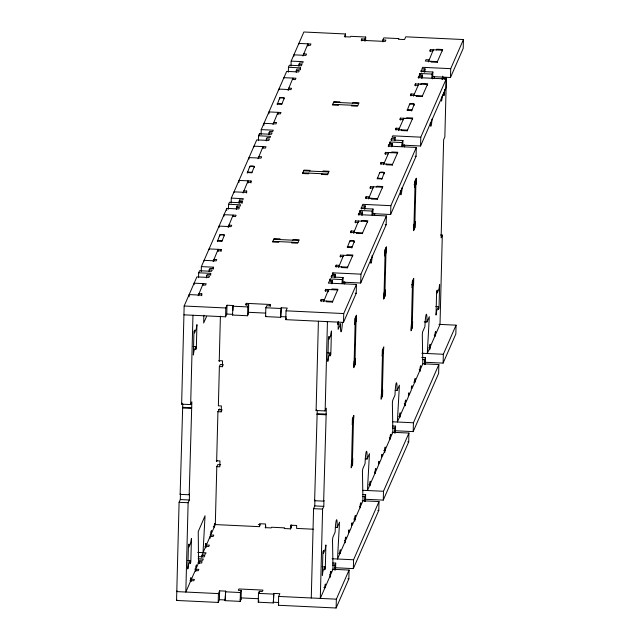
<?xml version="1.0" encoding="UTF-8"?>
<svg xmlns="http://www.w3.org/2000/svg" width="640" height="640" viewBox="0 0 640 640"><rect width="100%" height="100%" fill="white"/><g stroke="black" fill="none" stroke-linecap="round" stroke-linejoin="round"><path stroke-width="0.96" d="M332.264 569.256L349.08 570.056L348.848 578.888L336.128 608L278.424 605.272L278.656 596.44L279.848 593.696L273.832 593.416L273.304 602.928L258.248 602.216L258.472 593.384L259.376 591.328L262.384 591.472L262.984 590.104L238.896 588.96L238.296 590.336L241.312 590.48L241.08 599.312L240.184 601.368L225.128 600.656L225.656 591.136L219.64 590.848L219.408 599.68L218.208 602.424L176.56 600.456L179.096 502.304L180.296 499.56L180.448 493.672L180.144 494.36L189.176 494.784L189.48 494.104L189.328 499.992L188.128 502.728L185.824 592.048L190.216 582L190.888 577.688L190.792 581.368M189.176 494.784L191.856 401.84L190.664 404.584L181.632 404.152L184.16 306.008L196.88 276.888L208.92 277.464L209.52 276.088L206.512 275.952L206.456 277.912M180.144 494.36L182.76 403.992M189.088 296.8L189.152 294.584L201.192 295.16L201.792 293.784L198.776 293.648L198.728 295.608M190.664 404.584L192.968 315.264M194.096 284.64L194.136 283.168L206.176 283.744L205.584 285.112L202.568 284.968M190.296 560.568L190.224 563.512L190.816 562.144L191.424 538.584L190.752 542.904L188.96 547.008L189.032 544.064L188.432 545.432L187.824 568.992L188.504 564.68L190.296 560.568L187.584 560.44M195.816 346.6L195.744 349.544L196.336 348.176L196.944 324.624L196.272 328.936L194.48 333.048L194.552 330.104L193.952 331.472L193.344 355.024L194.024 350.712L195.816 346.6L193.104 346.472M198.552 277.688L198.672 272.784L199.576 270.728L211.616 271.296L212.216 269.928L209.208 269.784L209.152 271.744M198.16 295.752L203.168 283.6L203.128 285.072M191.36 581.224L191.408 579.256L195.2 570.584L198.208 570.728L198.808 569.352L194.672 569.16M201.24 271.528L201.368 266.616L226.808 208.392L238.848 208.96L239.448 207.592L236.44 207.448L236.384 209.408M201.736 295.752L201.792 293.784M195.744 571.424L195.872 566.272L196.472 564.896L196.4 567.84L198.544 562.936L198.24 531.56L205.048 515.808L203.032 552.656L205.176 547.752L205.848 543.432L205.736 547.848M204.096 261.072L204.112 260.336L216.152 260.904L216.752 259.536L213.744 259.392L213.696 261.36M199.088 563.528L199.736 560.192L202.752 560.336L203.352 558.968L198.08 558.72M209.08 249.656L209.104 248.92L221.144 249.488L221.096 251.456M201.784 557.36L202.432 554.032L205.448 554.168L206.04 552.8L197.76 552.408M202.384 555.992L202.432 554.032M210.664 275.312L210.72 273.352L198.672 272.784M213.128 261.504L218.136 249.344L218.072 251.56M213.36 269.152L213.408 267.184L201.368 266.616M206.32 546.976L206.376 545.008L210.168 536.336L213.176 536.472L213.776 535.104L210.008 534.928M217.328 241.672L219.848 234.864A2.272 0.52 1.5 0 1 222.336 234.456A2.272 0.52 1.5 0 1 224.368 235.08L224.352 235.816M210.112 538.296L210.168 536.336M210.728 536.432L210.84 532.016L211.44 530.648L211.36 533.592L213.904 527.768L214.584 523.456L214.488 527.136M219.04 227.56L219.08 226.088L231.12 226.656L231.72 225.288L228.704 225.144L228.656 227.104M219.824 235.968L219.848 234.864L224.368 235.08L221.856 241.52M220.4 316.2L219.232 361.352L219.528 360.664M220.704 464.752L217.696 464.608L216.8 466.664L215.304 524.576L259.456 526.664L260.36 524.608L258.392 524.512M223.288 364.64L220.28 364.496L219.376 366.552L218.368 405.816L221.376 405.952L221.224 411.84L217.52 411.672M224.024 216.144L224.064 214.672L236.104 215.24L235.512 216.608L232.496 216.464M219.376 366.552L222.392 366.696L222.544 360.808L218.84 360.632M226.76 210.352L226.808 208.392M218.208 602.424L218.44 593.592L219.64 590.848M183.936 314.84L225.584 316.808L225.808 307.976L227.008 305.232L233.024 305.52L232.904 310.424M228.088 227.248L233.096 215.096L233.056 216.568M228.48 209.184L228.6 204.28L229.504 202.224L241.544 202.792L242.144 201.424L239.128 201.28L239.08 203.248M225.584 316.808L226.776 314.064L227.008 305.232M231.168 203.024L231.296 198.112L256.736 139.888L268.776 140.456L269.376 139.088L266.368 138.944L266.312 140.912M234.024 192.576L234.04 191.84L246.08 192.408L246.68 191.032L243.672 190.896M225.128 600.656L225.656 591.136M270.304 306.448L270.352 304.488L246.264 303.352L245.672 304.72L248.68 304.864L248.448 313.696L247.552 315.752L232.496 315.04L233.024 305.52M236.984 208.04L237.04 206.08L240.048 206.224L240.648 204.848L228.6 204.28M238.976 182.384L239.024 180.416L251.072 180.992L251.016 182.952M239.656 202.856L239.728 199.912L242.744 200.056L243.336 198.688L231.296 198.112M242.088 203.392L242.144 201.424M243.056 193L248.056 180.848L248 183.056M246.632 193L246.68 191.032M247.256 173.176L249.776 166.36A2.272 0.52 1.5 0 1 252.264 165.952A2.272 0.52 1.5 0 1 254.296 166.576L254.272 167.312M248.968 159.056L249 157.584L261.048 158.152L261.648 156.784L258.632 156.64L258.584 158.608M246.216 305.312L246.264 303.352M249.752 167.464L249.776 166.36L254.296 166.576L251.784 173.016M240.184 601.368L240.408 592.528L241.312 590.48M247.552 315.752L247.784 306.92L248.68 304.864M253.976 146.904L253.992 146.168L266.032 146.736L265.432 148.112L262.424 147.968M258.016 158.752L263.024 146.592L262.984 148.072M258.4 140.688L258.528 135.776L259.432 133.728L271.472 134.296L272.072 132.92L269.056 132.784L269.008 134.744M259.376 135.688L259.432 133.728M261.096 134.52L261.224 129.616L286.664 71.392L298.704 71.96L299.304 70.584L296.296 70.448L296.24 72.408M263.92 125.296L263.968 123.336L276.008 123.904L276.608 122.536L273.6 122.392M268.904 113.88L268.952 111.92L281 112.488L280.4 113.856L277.392 113.712M259.456 526.664L259.536 523.72L265.56 524L265.456 527.928M382.808 41.896L382.864 39.928L383.76 37.872L398.816 38.584L398.512 39.272L404.536 39.56L405.728 36.816L463.44 39.544L450.72 68.656L422.616 67.328L422.016 68.704L425.032 68.84L424.432 70.216L421.424 70.072L420.824 71.44L432.864 72.008L431.968 74.064L419.928 73.496L419.328 74.864L422.336 75.008L421.736 76.376L418.728 76.24L418.128 77.608L446.224 78.936L420.792 137.16L392.688 135.832L392.088 137.2L395.104 137.344L394.504 138.712L391.496 138.576L390.896 139.944L402.936 140.512L402.04 142.568L390 142L389.4 143.368L392.408 143.512L391.808 144.88L388.8 144.736L388.2 146.104L416.304 147.44L390.864 205.664L362.76 204.336L362.168 205.704L365.176 205.848L364.576 207.216L361.568 207.072L360.968 208.44L373.008 209.016L372.112 211.064L360.072 210.496L359.472 211.872L362.48 212.008L361.88 213.384L358.872 213.24L358.272 214.608L386.376 215.936L360.936 274.16L332.832 272.832L332.24 274.208L335.248 274.344L334.648 275.72L331.64 275.576L331.04 276.944L343.08 277.512L342.184 279.568L330.144 279L329.544 280.368L332.552 280.512L331.952 281.88L328.944 281.736L328.344 283.112L356.448 284.44L356.216 293.272L343.496 322.384L285.792 319.656L286.024 310.824L287.216 308.08L281.2 307.8L280.672 317.32L265.616 316.608L265.848 307.768L266.744 305.712L269.752 305.856L270.352 304.488M259.32 593.296L259.376 591.328M272.984 124.496L277.984 112.344L277.928 114.552M277.184 104.672L279.704 97.864A2.272 0.52 1.5 0 1 282.192 97.456A2.272 0.52 1.5 0 1 284.224 98.072L284.2 98.808M278.912 89.824L278.928 89.088L290.976 89.656L291.576 88.28L288.56 88.144L288.512 90.104M279.68 98.968L279.704 97.864L284.224 98.072L281.712 104.52M283.904 78.4L283.92 77.664L295.96 78.24L295.36 79.608L292.352 79.464M273.304 602.928L273.832 593.416M280.672 317.32L281.2 307.8M287.944 90.248L292.952 78.096L292.912 79.568M288.328 72.184L288.456 67.28L289.352 65.224L301.4 65.792L302 64.424L298.984 64.28L298.936 66.24M291.024 66.024L291.152 61.112L303.872 32L345.52 33.968L345.44 36.912M293.856 56.304L293.896 54.832L305.936 55.4L306.536 54.032L303.528 53.888M298.864 44.152L298.88 43.416L310.928 43.984L310.328 45.36L307.32 45.216M300.448 69.808L300.504 67.848L288.456 67.28M290.544 529.112L290.648 525.192L296.664 525.472L296.592 528.416L313.272 529.208M302.904 56L307.912 43.848L307.856 46.056M291.416 528.04L291.496 525.096M311.272 597.976L313.576 508.664L314.768 505.92L314.92 500.032L314.624 500.72L323.656 501.144L323.952 500.464L323.8 506.352L322.608 509.088L320.304 598.408L324.688 588.36L325.368 584.048L325.272 587.728M323.656 501.144L326.336 408.2L325.136 410.944L316.104 410.512L318.408 321.2M314.624 500.72L317.224 410.72M321.16 301.4L321.216 299.432L324.224 299.576M323.608 301.688L328.616 289.528L337.648 289.96L337.624 290.696M325.552 291.352L325.6 289.392L328.616 289.528L328.56 291.736M325.136 410.944L327.44 321.624L324.84 321.504M330.088 280.96L330.144 279M331.584 277.536L331.64 275.576M331.904 283.848L331.952 281.88M324.776 566.928L324.696 569.872L325.296 568.504L325.904 544.944L325.232 549.264L323.432 553.368L323.512 550.424L322.912 551.8L322.304 575.352L322.976 571.04L324.776 566.928L322.064 566.8M330.296 352.96L330.216 355.904L330.816 354.536L331.424 330.984L330.752 335.296L328.952 339.408L329.032 336.464L328.432 337.832L327.824 361.384L328.496 357.072L330.296 352.96L327.584 352.832M332.48 283.456L332.552 280.512M332.784 274.8L332.832 272.832M332.64 302.112L332.656 301.376L320.616 300.808L321.216 299.432M334.6 277.68L334.648 275.72M335.168 277.288L335.248 274.344M336.128 267.152L336.176 265.184L339.184 265.328M330.24 577.048L330.352 572.632L330.952 571.256L330.872 574.2L333.016 569.296L332.512 539.976L332.832 537.408L335.152 532.088A10.088 0.912 -87.3 0 1 336.4 519.992A10.088 0.912 -87.3 0 1 337.152 527.52L335.344 527.432M330.528 576.848L330.576 574.888L329.448 574.832M338.568 267.432L343.576 255.28L352.608 255.712L352.592 256.448M340.512 257.104L340.568 255.136L343.576 255.28L343.56 256.016M334.688 570.088L334.816 565.184L335.712 563.128L332.704 562.984M342.08 283.496L342.184 279.568M335.536 570L335.712 563.128M342.928 283.4L343.08 277.512M336.128 608L336.36 599.168L349.08 570.056M343.496 322.384L343.728 313.552L356.448 284.44M347.296 247.456L349.808 241.008A2.272 0.52 0.8 0 1 352.4 240.608A2.272 0.52 0.8 0 1 354.312 241.224L354.296 242.328M340.232 553.472L340.328 549.792L339.656 554.112L337.512 559.016L339.52 522.168L337.152 527.52M347.6 267.864L347.624 267.128L335.576 266.552L336.176 265.184M349.792 241.744L349.808 241.008L354.328 241.224L351.808 248.04M351.088 232.896L351.144 230.936L354.152 231.08L354.104 233.04M345.2 542.792L345.312 538.376L345.912 537.008L345.84 539.952L348.384 534.128L349.056 529.816L348.984 532.76L351.472 527.048L351.552 524.104L352.152 522.736L352.072 525.68L354.616 519.856L355.288 515.544L355.2 519.224M353.536 233.184L358.544 221.032L367.576 221.456L367.552 222.192M355.48 222.848L355.528 220.888L358.544 221.032L358.504 222.504M361.736 40.896L361.784 38.936L364.8 39.08L365.696 37.024L350.64 36.312L350.344 36.992L344.32 36.712L345.52 33.968M351.424 467.136L352.688 418.064M354.008 367.024L355.272 317.952M352.32 465.08L353.592 416.008M354.904 364.968L356.168 315.896M358.824 215.2L358.872 213.24M360.016 212.464L360.072 210.496M364.744 41.04L364.8 39.08M365.592 40.944L365.696 37.024M361.512 209.04L361.568 207.072M361.832 215.344L361.88 213.384M335.024 567.744L353.336 568.608L353.568 559.776L379 501.552L362.192 500.76M342.392 282.128L360.704 283L360.936 274.16M362.408 214.952L362.48 212.008M354.864 521.136L354.92 519.176L360.504 506.384L359.376 506.336M362.568 233.608L362.584 232.872L350.544 232.304L351.144 230.936M364.528 209.176L364.576 207.216M365.096 208.792L365.176 205.848M366.056 198.648L366.104 196.68L369.112 196.824M360.184 507.808L360.28 504.128L360.88 502.76L360.8 505.704L362.944 500.792L362.44 471.48L362.76 468.904L365.08 463.584A10.088 0.912 -87.3 0 1 366.328 451.488A10.088 0.912 -87.3 0 1 367.072 459.016L365.272 458.936M368.496 198.936L373.504 186.776L382.536 187.208L382.52 187.944M370.44 188.6L370.496 186.64L373.504 186.776L373.488 187.512M364.616 501.592L364.744 496.68L365.64 494.624L362.632 494.488M372.008 214.992L372.112 211.064M365.464 501.496L365.64 494.624M372.856 214.904L373.008 209.016M377.224 178.952L379.736 172.512L384.256 172.72L384.224 173.824M370.144 485.712L370.256 481.296L369.584 485.608L367.44 490.52L369.448 453.664L367.072 459.016M377.528 199.36L377.552 198.624L365.504 198.056L366.104 196.68M379.72 173.248L379.736 172.512M381.016 164.4L381.072 162.432L384.08 162.576M381.736 179.536L384.096 173.08M375.152 473.56L375.24 469.88L375.84 468.504L375.768 471.448L378.312 465.632L378.984 461.312L378.912 464.256L381.4 458.552L381.48 455.608L382.08 454.24L382 457.184L384.544 451.36L385.216 447.04L385.128 450.72M383.464 164.68L388.848 152.544M385.408 154.352L385.456 152.384L397.504 152.96L397.48 153.696M381.352 398.632L382.616 349.56M383.936 298.52L385.2 249.448M353.336 568.608L378.776 510.384L379 501.552M360.704 283L386.144 224.768L386.376 215.936M388.448 153.264L388.472 152.528M382.248 396.584L383.52 347.504M384.832 296.464L386.096 247.392M388.752 146.704L388.8 144.736M389.944 143.96L390 142M391.44 140.536L391.496 138.576M391.76 146.84L391.808 144.88M364.952 499.248L383.264 500.112L383.496 491.28L408.928 433.048L392.12 432.256M372.768 213.648L390.632 214.496L390.864 205.664M392.336 146.456L392.408 143.512M384.792 452.632L384.84 450.672L390.432 437.888L389.304 437.832M392.496 165.112L392.512 164.376L380.472 163.8L381.072 162.432M394.456 140.68L394.504 138.712M395.024 140.288L395.104 137.344M395.984 130.144L396.032 128.184L399.04 128.328L398.992 130.288M390.112 439.304L390.208 435.624L390.808 434.256L390.728 437.2L392.872 432.288L392.368 402.976L392.688 400.408L395.008 395.088A10.088 0.912 -87.3 0 1 396.256 382.984A10.088 0.912 -87.3 0 1 397 390.52L395.2 390.432M398.424 130.432L403.808 118.296M400.368 120.096L400.424 118.136L412.464 118.704L412.448 119.44M394.544 433.088L394.672 428.184L395.568 426.128L392.56 425.984M401.936 146.496L402.04 142.568M395.392 433L395.568 426.128M402.784 146.4L402.936 140.512M403.392 119.752L403.432 118.28M407.152 110.456L409.664 104.008A2.272 0.52 0.8 0 1 412.256 103.6A2.272 0.52 0.8 0 1 414.168 104.224L414.152 105.328M400.072 417.208L400.184 412.792L399.512 417.104L397.36 422.016L399.408 385.192L397 390.52M407.456 130.856L407.48 130.12L395.432 129.552L396.032 128.184M409.648 104.744L409.664 104.008L414.184 104.224L411.664 111.032M410.944 95.896L410.992 93.936L414.008 94.072M405.056 405.792L405.168 401.376L405.768 400.008L405.696 402.952L408.24 397.128L408.912 392.816L408.832 395.76L411.328 390.048L411.408 387.104L412.008 385.736L411.928 388.68L414.472 382.856L415.144 378.544L415.048 382.224M405.344 405.6L405.392 403.632L404.264 403.584M413.392 96.184L418.776 84.048M415.336 85.848L415.384 83.888L427.424 84.456L427.408 85.192M411.28 330.136L412.544 281.056M413.864 230.024L415.128 180.944M383.264 500.112L408.704 441.888L408.928 433.048M390.632 214.496L416.072 156.272L416.304 147.44M418.376 84.768L418.392 84.024M412.176 328.08L413.44 279.008M414.76 227.968L416.024 178.888M418.68 78.2L418.728 76.24M419.872 75.456L419.928 73.496M421.368 72.032L421.424 70.072M421.688 78.344L421.736 76.376M394.88 430.744L413.192 431.608L413.424 422.776L438.856 364.552L423.056 363.8M401.792 145.104L420.56 145.992L420.792 137.16M422.264 77.952L422.336 75.008M422.424 96.608L422.44 95.872L410.4 95.304L410.992 93.936M424.384 72.176L424.432 70.216M424.952 71.784L425.032 68.84M420.024 371.544L420.136 367.128L420.736 365.752L420.656 368.696L422.8 363.792L422.296 334.472L422.616 331.904L424.936 326.584A10.088 0.912 -87.3 0 1 426.184 314.488A10.088 0.912 -87.3 0 1 426.928 322.016L424.224 321.888M428.352 61.928L433.36 49.776L442.392 50.208L442.376 50.944M430.296 51.6L430.352 49.632L433.36 49.776L433.344 50.512M424.472 364.584L424.6 359.68L425.496 357.624L421.728 357.448M431.864 77.992L431.968 74.064M425.32 364.496L425.496 357.624M432.688 78.88L432.864 72.008M429.688 349.888L429.736 347.92L435.32 335.136L434.192 335.08M430 348.712L430.112 344.288L429.432 348.608L427.288 353.512L429.32 316.672L426.928 322.016M437.384 62.36L437.4 61.624L425.36 61.048L425.96 59.68L428.968 59.824M435 336.552L435.096 332.872L435.696 331.504L435.624 334.448L440.008 324.4L442.312 235.088L440.512 235M441.648 97.16L441.552 101.08L442.224 96.768L444.016 92.656L443.944 95.6L444.544 94.232L444.664 89.328M442.104 79.488L442.752 76.16L442.68 79.104L443.4 77.456M438.496 306.624L438.424 309.568L439.024 308.2L439.624 284.64L438.952 288.96L437.16 293.064L437.232 290.12L436.632 291.488L436.024 315.048L436.704 310.736L438.496 306.624L435.792 306.496M444.92 79.512L444.968 77.544M438.856 364.552L438.632 373.384L413.192 431.608M446.224 78.936L446 87.768L420.56 145.992M446.384 77.392L444.848 136.936L443.648 139.68L441.12 237.824L442.312 235.088M425.56 362.28L443.12 363.112L443.344 354.272L456.064 325.16L438.936 324.352M432.624 76.648L450.488 77.496L450.72 68.656M456.064 325.16L455.84 333.992L443.12 363.112M463.44 39.544L463.208 48.384L450.488 77.496M203.84 315.28L203.672 323L206.632 316.312M338.312 321.64L338.144 329.36L340.52 324.008L337.808 323.88M206.512 275.952L207.112 274.576L210.12 274.72L210.72 273.352M209.208 269.784L209.8 268.416L212.816 268.56L213.408 267.184M236.44 207.448L237.04 206.08M239.128 201.28L239.728 199.912M266.368 138.944L266.968 137.576L269.976 137.72L270.576 136.352L258.528 135.776M269.056 132.784L269.656 131.408L272.672 131.552L273.264 130.184L261.224 129.616M296.296 70.448L296.888 69.072L299.904 69.216L300.504 67.848M298.984 64.28L299.584 62.912L302.592 63.056L303.192 61.68L291.152 61.112M221.144 249.488L220.544 250.864L217.536 250.72M251.072 180.992L250.472 182.36L247.464 182.216M181.632 404.152L182.08 403.128M232.496 315.04L232.704 314.568M361.784 38.936L361.192 40.304L385.272 41.44L385.872 40.072L382.864 39.928M222.392 366.696L222.992 365.328M278.872 241.616L278.568 242.304L272.552 242.016L274.048 238.592L280.064 238.88L279.768 239.56M308.8 173.112L308.496 173.8L302.48 173.512L303.976 170.088L309.992 170.376L309.696 171.064M338.728 104.616L338.424 105.296L332.408 105.016L333.904 101.592L339.92 101.872L339.624 102.56M291.92 242.232L291.616 242.92L297.64 243.2L299.136 239.776L293.112 239.496L292.816 240.176M321.848 173.736L321.544 174.416L327.568 174.704L329.064 171.28L323.04 170.992L322.744 171.68M351.768 105.232L351.472 105.912L357.496 106.2L358.992 102.776L352.968 102.488L352.672 103.176M219.408 408.96L217.912 412.384L216.648 461.464L216.952 460.776M221.224 411.84L221.824 410.472M265.616 316.608L265.896 315.96M285.792 319.656L286.408 318.24M177.104 590.904L176.792 591.616L218.44 593.592M176.56 600.456L176.872 599.736M215.44 524.256L214.504 526.4A2.272 0.52 1.5 0 1 213.296 526.784M325.6 289.392L325.008 290.76L328.016 290.904M340.568 255.136L339.968 256.512L342.976 256.648M355.528 220.888L354.928 222.256L357.944 222.4M370.496 186.64L369.896 188.008L372.904 188.152M385.456 152.384L384.856 153.76L387.872 153.896M400.424 118.136L399.824 119.504L402.832 119.648M415.384 83.888L414.784 85.256L417.8 85.4M430.352 49.632L429.752 51.008L432.76 51.144M326.64 301.088L326.336 301.776L332.36 302.064L337.944 289.272L331.92 288.992L331.624 289.672M341.6 266.84L341.304 267.528L347.32 267.808L352.912 255.024L346.888 254.736L346.584 255.424M356.56 232.592L356.264 233.272L362.288 233.56L367.872 220.776L361.848 220.488L361.552 221.176M371.528 198.336L371.232 199.024L377.248 199.312L382.832 186.52L376.816 186.24L376.512 186.92M386.488 164.088L386.192 164.776L392.216 165.056L397.8 152.272L391.776 151.984L391.48 152.672M401.456 129.84L401.152 130.52L407.176 130.808L412.76 118.024L406.744 117.736L406.44 118.424M416.416 95.584L416.12 96.272L422.144 96.56L427.728 83.768L421.704 83.488L421.408 84.168M431.384 61.336L431.08 62.024L437.104 62.304L442.688 49.52L436.672 49.232L436.368 49.92M344.688 283.936L344.784 281.928M374.608 215.432L374.712 213.432M404.536 146.936L404.64 144.928M434.568 76.424L434.464 78.432M316.104 410.512L316.496 409.616M265.928 525.92L265.184 527.632L271.2 527.92L271.504 527.232L284.544 527.848L284.248 528.536L290.272 528.816L291.768 525.392L290.64 525.336M355.12 323.84L354.824 324.52L354.976 318.632L356.472 315.208L356.024 321.784M385.048 255.336L384.752 256.024L384.904 250.136L386.4 246.712L385.944 253.28M414.976 186.832L414.68 187.52L414.832 181.632L416.328 178.208L416.176 184.096L415.872 184.784L414.072 184.696M354.16 361.136L353.712 367.712L355.208 364.28L355.36 358.392L355.056 359.08M384.088 292.632L383.64 299.208L385.136 295.784L385.288 289.896L384.984 290.576M414.016 224.136L413.56 230.704L415.056 227.28L415.208 221.392L414.912 222.08M258.248 602.216L258.864 600.808M352.536 423.952L352.24 424.632L352.392 418.744L353.888 415.32L353.44 421.896M382.464 355.448L382.168 356.136L382.32 350.248L383.816 346.824L383.368 353.392M412.392 286.952L412.096 287.632L412.248 281.744L413.744 278.32L413.592 284.208L413.288 284.896L411.488 284.808M278.424 605.272L278.704 604.632M351.576 461.248L351.128 467.824L352.624 464.4L352.776 458.504L352.472 459.192M381.504 392.744L381.056 399.32L382.552 395.896L382.704 390.008L382.4 390.688M411.432 324.248L410.984 330.816L412.48 327.392L412.632 321.504L412.328 322.192M330.576 574.888L324.992 587.672L323.864 587.624M405.392 403.632L399.808 416.424L398.68 416.368M421.032 84.152L420.28 84.12M333.6 102.272L358.688 103.464M332.704 104.328L357.792 105.512M406.064 118.4L405.312 118.368M391.104 152.656L390.352 152.616M415.072 156.224L416.072 156.272M303.672 170.776L328.76 171.96M302.776 172.832L327.864 174.016M371.152 198.32L370.4 198.288M385.144 224.72L386.144 224.768M273.744 239.28L298.84 240.464M272.848 241.328L297.936 242.52M355.216 293.224L356.216 293.272M232.728 306.208L247.784 306.92M265.848 307.768L280.896 308.48M184.16 306.008L225.808 307.976M286.024 310.824L343.728 313.552M249.048 312.328L265.608 313.104M247.512 313.648L248.448 313.696M226.776 314.064L232.8 314.352M280.968 316.632L286.24 316.88M428.608 347.864L429.736 347.92M421.872 353.256L443.344 354.272M422.336 359.576L424.6 359.68M419.232 369.328L420.36 369.384L414.768 382.168L413.64 382.12M182.672 407.304L191.704 407.728M317.152 413.664L326.184 414.088M218.416 409.616L222.12 409.792M182.376 407.992L191.408 408.416M316.848 414.352L325.88 414.776M392.848 421.8L413.424 422.776M392.416 428.072L394.672 428.184M407.696 441.84L408.704 441.888M383.712 450.616L384.84 450.672M216.256 460.744L219.96 460.92L219.808 466.808L216.8 466.664M374.336 472.08L375.464 472.136L369.88 484.92L368.752 484.872M362.92 490.304L383.496 491.28M362.488 496.576L364.744 496.68M180.296 499.56L189.328 499.992M314.768 505.92L323.8 506.352M377.776 510.336L378.776 510.384M179.096 502.304L188.128 502.728M313.576 508.664L322.608 509.088M353.784 519.12L354.92 519.176M344.408 540.584L345.536 540.64L339.952 553.424L338.824 553.368M206.376 545.008L209.384 545.152L208.784 546.52L205.024 546.344M332.088 558.76L353.568 559.776M201.832 555.4L204.848 555.544L204.248 556.912L198.224 556.624M332.56 565.08L334.816 565.184M199.144 561.56L202.152 561.704L201.552 563.08L197.792 562.896M347.848 578.84L348.848 578.888M191.408 579.256L194.424 579.4L193.824 580.776L190.056 580.592M225.36 591.816L240.408 592.528M258.472 593.384L273.528 594.096M278.656 596.44L336.36 599.168M241.68 597.936L258.24 598.72M240.144 599.264L241.08 599.312M219.408 599.68L225.432 599.968M273.6 602.248L278.872 602.496M403.752 145.2L404.504 145.232M373.824 213.704L374.576 213.736M343.896 282.2L344.648 282.24M379.752 172.512A2.272 0.52 0.8 0 1 382.328 172.104A2.272 0.52 0.8 0 1 384.24 172.72M342.4 322.368A10.088 0.912 -87.3 0 1 341.12 331.768A10.088 0.912 -87.3 0 1 340.52 324.008M337.888 322.152A10.088 0.912 -87.3 0 1 337.752 324.328M372.24 255.328A10.088 0.912 -87.3 0 1 371.192 263.04A10.088 0.912 -87.3 0 1 370.432 259.456M402.12 187.536A10.088 0.912 -87.3 0 1 401.048 194.68A10.088 0.912 -87.3 0 1 400.352 190.368M432.048 119.04A10.088 0.912 -87.3 0 1 431.048 126.04A10.088 0.912 -87.3 0 1 430.304 123.016M281.728 103.784L277.216 103.568A2.272 0.52 1.5 0 0 279.248 104.192A2.272 0.52 1.5 0 0 281.728 103.784M411.688 109.928L407.176 109.712A2.272 0.52 2.2 0 0 409.32 110.344A2.272 0.52 2.2 0 0 411.696 109.928M251.8 172.28L247.288 172.072A2.272 0.52 1.5 0 0 249.32 172.688A2.272 0.52 1.5 0 0 251.8 172.28M381.76 178.432L377.248 178.216A2.272 0.52 2.2 0 0 379.392 178.84A2.272 0.52 2.2 0 0 381.768 178.432M221.872 240.784L217.36 240.568A2.272 0.52 1.5 0 0 219.392 241.192A2.272 0.52 1.5 0 0 221.872 240.784M351.832 246.928L347.32 246.72A2.272 0.52 2.2 0 0 349.464 247.344A2.272 0.52 2.2 0 0 351.84 246.936"/></g></svg>
